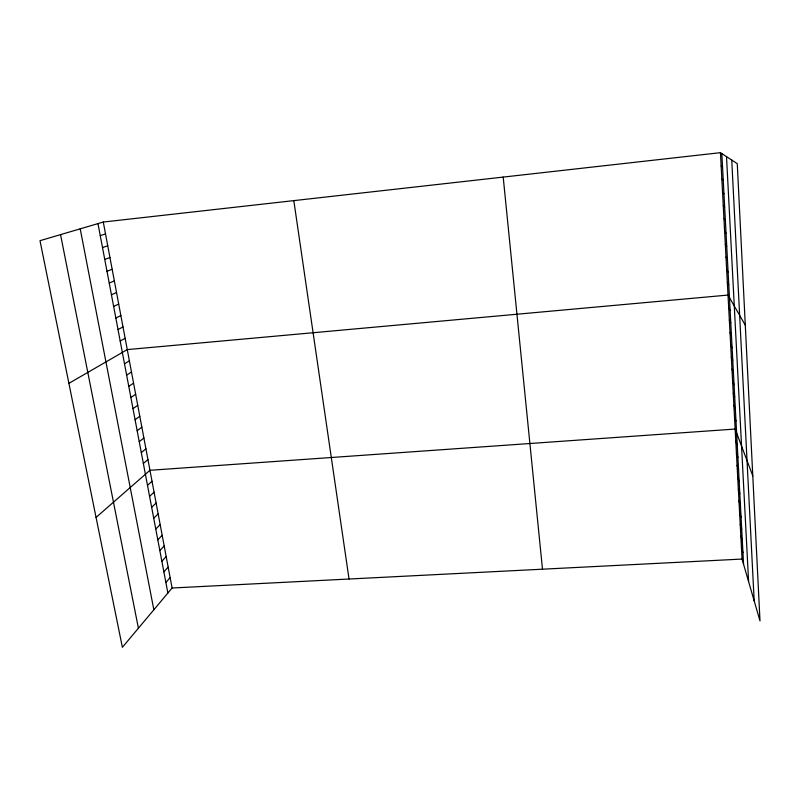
<?xml version="1.0" encoding="UTF-8"?>
<svg xmlns="http://www.w3.org/2000/svg" width="800" height="800" viewBox="0 0 800 800"><rect width="100%" height="100%" fill="white"/><g stroke="black" fill="none" stroke-linecap="round" stroke-linejoin="round"><path stroke-width="1.2" d="M742.06 559.06L172.09 588.01L122.38 647.33L40 240.68L103.28 222.04L720.44 152.67L737.26 163.66L760 620.95L742.06 559.06L720.44 152.67M165.88 582.51L170.12 577.57M163.88 571.93L168.15 567.08M161.87 561.29L166.17 556.54M159.85 550.61L164.18 545.95M157.81 539.86L162.18 535.3M155.77 529.07L160.16 524.6M153.72 518.22L158.14 513.85M151.65 507.32L156.11 503.04M149.58 496.36L154.07 492.18M147.5 485.34L152.01 481.26M96.06 517.41L149.95 470.29L735.14 429.05L752.79 475.88M143.36 463.47L147.94 459.59M141.3 452.61L145.92 448.83M139.24 441.71L143.89 438.02M137.16 430.74L141.84 427.16M135.08 419.73L139.79 416.25M132.98 408.65L137.73 405.28M130.88 397.52L135.66 394.25M128.76 386.34L133.57 383.17M126.63 375.1L131.48 372.04M124.5 363.8L129.38 360.85M68.9 383.35L127.26 349.6L728.02 295.07L745.29 325.18M120.19 341.03L125.13 338.3M118.02 329.56L123 326.94M115.83 318.03L120.85 315.52M113.64 306.44L118.69 304.04M111.44 294.78L116.53 292.51M109.22 283.07L114.35 280.91M106.99 271.3L112.15 269.26M104.75 259.47L109.95 257.54M102.5 247.58L107.74 245.77M100.24 235.62L105.51 233.93M721.15 165.98L722.55 167.05M721.85 179.22L723.25 180.44M722.55 192.39L723.96 193.75M723.25 205.48L724.66 206.99M723.94 218.49L725.36 220.15M724.63 231.43L726.05 233.24M725.31 244.3L726.74 246.25M725.99 257.1L727.42 259.19M726.67 269.83L728.1 272.06M727.35 282.49L728.78 284.85M728.68 307.59L730.12 310.23M729.34 320.04L730.79 322.81M730 332.41L731.45 335.32M730.66 344.73L732.11 347.76M731.31 356.97L732.76 360.14M731.96 369.15L733.42 372.44M732.6 381.26L734.06 384.68M733.24 393.3L734.71 396.85M733.88 405.29L735.35 408.96M734.51 417.2L735.98 420.99M735.79 441.2L737.27 445.23M736.43 453.28L737.91 457.43M737.07 465.29L738.56 469.57M737.71 477.23L739.19 481.63M738.34 489.11L739.83 493.63M738.97 500.93L740.46 505.56M739.59 512.68L741.09 517.43M740.22 524.37L741.71 529.23M740.83 535.99L742.33 540.96M741.45 547.56L742.95 552.64M60.55 234.63L138.41 628.2M80.21 228.83L153.85 609.78M97.97 223.6L167.88 593.04M103.28 222.04L172.09 588.01M293.81 200.62L349.04 579.02M503.2 177.09L542.49 569.19M726.52 156.64L748.6 581.61M721.83 153.58L743.57 564.25M731.75 160.06L754.17 600.84"/></g></svg>
